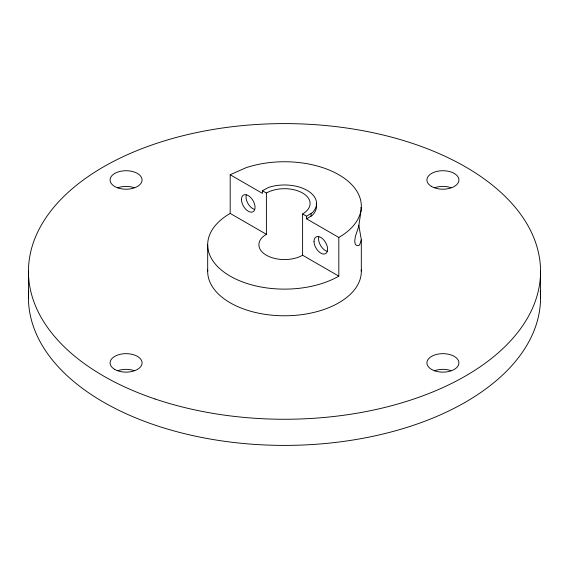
<?xml version="1.0" encoding="UTF-8"?>
<svg xmlns="http://www.w3.org/2000/svg" width="569" height="569" viewBox="0 0 569 569"><rect width="100%" height="100%" fill="white"/><g stroke="black" fill="none" stroke-linecap="round" stroke-linejoin="round"><path stroke-width="0.85" d="M358.79 225.168L361.315 239.748L359.907 244.165L359.053 245.417L357.289 245.68L355.369 244.57L354.715 241.427L355.369 236.455L358.698 226.526L361.315 209.036L360.988 207.372M262.423 190.743L266.392 193.033A25.605 14.78 0 0 1 302.608 193.033A25.605 14.78 0 0 1 302.608 213.937L306.577 216.234L312.267 212.742A32.063 18.514 0 0 0 307.175 190.395A32.063 18.514 0 0 0 268.468 187.457L262.423 190.743L262.423 193.353L230.182 174.74L230.182 213.418A76.815 44.346 0 0 0 230.182 276.136A76.815 44.346 0 0 0 338.818 276.136L338.818 237.458A76.815 44.346 0 0 0 345.44 179.1A76.815 44.346 0 0 0 246.093 167.691L230.182 174.74M306.577 216.234L306.577 218.845L312.267 215.352A32.063 18.514 0 0 0 316.286 203.681M306.577 218.845L338.818 237.458M230.182 213.418L266.392 234.321A25.605 14.78 0 0 0 266.392 255.232A25.605 14.78 0 0 0 302.608 255.232L338.818 276.136M540.55 270.503L540.55 298.497M361.315 239.748L361.315 271.434M311.101 213.617L311.101 216.234M302.608 213.937L302.608 255.232M266.392 193.033L266.392 234.321M207.685 244.777L207.685 271.434M28.45 270.503L28.45 298.497M540.308 291.065A256.057 147.833 0 0 1 284.5 445.399A256.057 147.833 0 0 1 28.692 291.065M361.265 269.784A76.815 44.346 0 0 1 284.5 315.781A76.815 44.346 0 0 1 207.735 269.784M254.542 209.399A9.602 5.541 60 0 1 246.228 194.996M327.104 251.292A9.602 5.541 60 0 1 318.782 236.889M118.075 370.575A16.003 9.239 0 0 1 134.078 370.575M434.922 370.575A16.003 9.239 0 0 1 450.925 370.575M434.922 187.642A16.003 9.239 0 0 1 450.925 187.642M118.075 187.642A16.003 9.239 0 0 1 134.078 187.642M155.081 398.99A256.057 147.833 0 0 0 540.55 272.359A256.057 147.833 0 0 0 157.869 142.947A256.057 147.833 0 0 0 155.081 398.99M314.024 241.398A9.602 5.541 60 0 0 324.209 254.066A9.602 5.541 60 0 0 324.209 240.488A9.602 5.541 60 0 0 314.024 241.398M241.469 199.506A9.602 5.541 60 0 0 251.654 212.173A9.602 5.541 60 0 0 251.654 198.595A9.602 5.541 60 0 0 241.469 199.506M434.922 370.903A16.003 9.239 0 0 0 458.927 362.901A16.003 9.239 0 0 0 434.922 354.9A16.003 9.239 0 0 0 434.922 370.903M431.608 186.497A16.003 9.239 0 0 0 458.386 182.357A16.003 9.239 0 0 0 438.784 171.041A16.003 9.239 0 0 0 431.608 186.497M118.075 187.969A16.003 9.239 0 0 0 142.079 179.968A16.003 9.239 0 0 0 118.075 171.966A16.003 9.239 0 0 0 118.075 187.969M114.76 369.43A16.003 9.239 0 0 0 141.532 365.291A16.003 9.239 0 0 0 121.93 353.975A16.003 9.239 0 0 0 114.76 369.43"/></g></svg>
